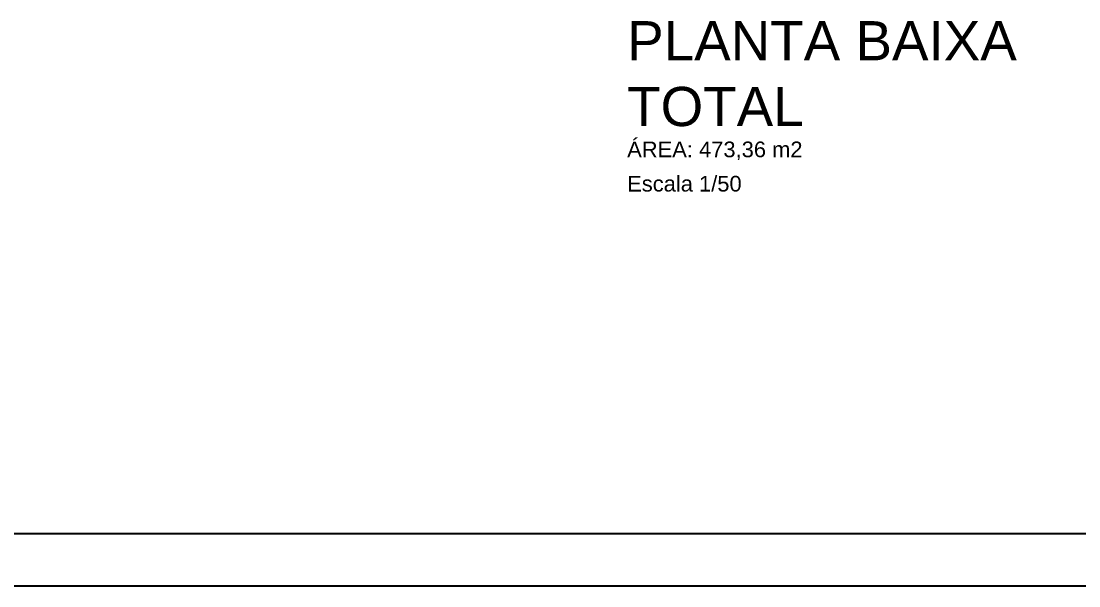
# Model space of a CAD drawing. Header units: metres. Extents: x 49 to 320, y -91 to 27.
# Drawn here: x 169.43 to 179.55, y -75.23 to -69.83 of the extents above; entities that cross this region are included whole.
import ezdxf

# ---------------------------------------------------------------- set-up
doc = ezdxf.new("R2010")
doc.units = ezdxf.units.M
doc.header["$LTSCALE"] = 0.2
doc.layers.add('ARQ-___-___-LEG', color=3, linetype='Continuous')
doc.styles.add('REGUA200', font='arial.ttf')
doc.styles.add('REGUA80', font='arial.ttf')

# ---------------------------------------------------------------- blocks, each defined once
blk = doc.blocks.new('Titul1')
at = {"color": 6, "style": 'REGUA200', "width": 1.4}
blk.add_attdef('TITULO', (0, 0), '', height=5, dxfattribs=at)
at = {"color": 0, "style": 'REGUA80', "width": 1.4}
blk.add_attdef('ESCALA', (0, -3.98), '', height=2, dxfattribs=at)

msp = doc.modelspace()

# ---------------------------------------------------------------- linework, layer by layer
at = {"color": 0}
msp.add_line((142.865, -74.731), (188.383, -74.731), dxfattribs=at)
at = {"color": 15}
msp.add_line((141.615, -75.231), (188.883, -75.231), dxfattribs=at)

# ---------------------------------------------------------------- block references
at = {"layer": 'ARQ-___-___-LEG'}
ref = msp.add_blockref('Titul1', (175.226, -70.203), dxfattribs=dict(at, xscale=0.07500000000000001, yscale=0.07500000000000001, zscale=0.07500000000000001))
ref.add_attrib('TITULO', 'PLANTA BAIXA', (175.226, -70.203), dxfattribs={"layer": '0', "color": 6, "height": 0.375, "style": 'REGUA200'})
ref.add_attrib('ESCALA', 'Escala 1/50', (175.226, -71.458), dxfattribs={"layer": '0', "color": 0, "height": 0.15, "style": 'REGUA80'})
ref = msp.add_blockref('Titul1', (175.226, -70.832), dxfattribs=dict(at, xscale=0.07500000000000001, yscale=0.07500000000000001, zscale=0.07500000000000001))
ref.add_attrib('TITULO', 'TOTAL', (175.226, -70.832), dxfattribs={"layer": '0', "color": 6, "height": 0.375, "style": 'REGUA200'})
ref.add_attrib('ESCALA', 'ÁREA: 473,36 m2', (175.226, -71.13), dxfattribs={"layer": '0', "color": 0, "height": 0.15, "style": 'REGUA80'})

doc.saveas('drawing.dxf')
